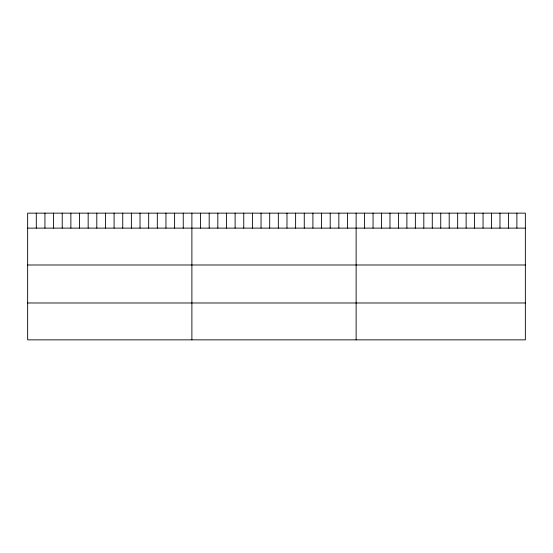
<?xml version="1.0" encoding="UTF-8"?>
<svg xmlns="http://www.w3.org/2000/svg" width="553" height="553" viewBox="0 0 553 553"><rect width="100%" height="100%" fill="white"/><g stroke="black" fill="none" stroke-linecap="round" stroke-linejoin="round"><path stroke-width="0.83" d="M525.35 228.119L525.35 339.853L27.65 339.853L27.65 213.147L525.35 213.147L525.35 228.119L27.65 228.119M27.65 264.991L525.35 264.991M27.65 302.982L525.35 302.982M516.889 213.147L516.889 228.119M508.428 213.147L508.428 228.119M499.967 213.147L499.967 228.119M491.506 213.147L491.506 228.119M483.046 213.147L483.046 228.119M474.585 213.147L474.585 228.119M466.124 213.147L466.124 228.119M457.663 213.147L457.663 228.119M449.202 213.147L449.202 228.119M440.741 213.147L440.741 228.119M432.28 213.147L432.28 228.119M423.819 213.147L423.819 228.119M415.358 213.147L415.358 228.119M406.897 213.147L406.897 228.119M398.437 213.147L398.437 228.119M389.976 213.147L389.976 228.119M381.515 213.147L381.515 228.119M373.054 213.147L373.054 228.119M364.593 213.147L364.593 228.119M356.132 213.147L356.132 339.853M347.484 213.147L347.484 228.119M338.844 213.147L338.844 228.119M330.196 213.147L330.196 228.119M321.556 213.147L321.556 228.119M312.908 213.147L312.908 228.119M304.268 213.147L304.268 228.119M295.62 213.147L295.62 228.119M286.979 213.147L286.979 228.119M278.332 213.147L278.332 228.119M269.691 213.147L269.691 228.119M261.044 213.147L261.044 228.119M252.403 213.147L252.403 228.119M243.755 213.147L243.755 228.119M235.115 213.147L235.115 228.119M226.467 213.147L226.467 228.119M217.827 213.147L217.827 228.119M209.179 213.147L209.179 228.119M200.539 213.147L200.539 228.119M191.891 213.147L191.891 339.853M183.243 213.147L183.243 228.119M174.603 213.147L174.603 228.119M165.955 213.147L165.955 228.119M157.315 213.147L157.315 228.119M148.667 213.147L148.667 228.119M140.027 213.147L140.027 228.119M131.379 213.147L131.379 228.119M122.738 213.147L122.738 228.119M114.091 213.147L114.091 228.119M105.45 213.147L105.45 228.119M96.803 213.147L96.803 228.119M88.162 213.147L88.162 228.119M79.514 213.147L79.514 228.119M70.874 213.147L70.874 228.119M62.226 213.147L62.226 228.119M53.586 213.147L53.586 228.119M44.938 213.147L44.938 228.119M36.298 213.147L36.298 228.119"/></g></svg>
